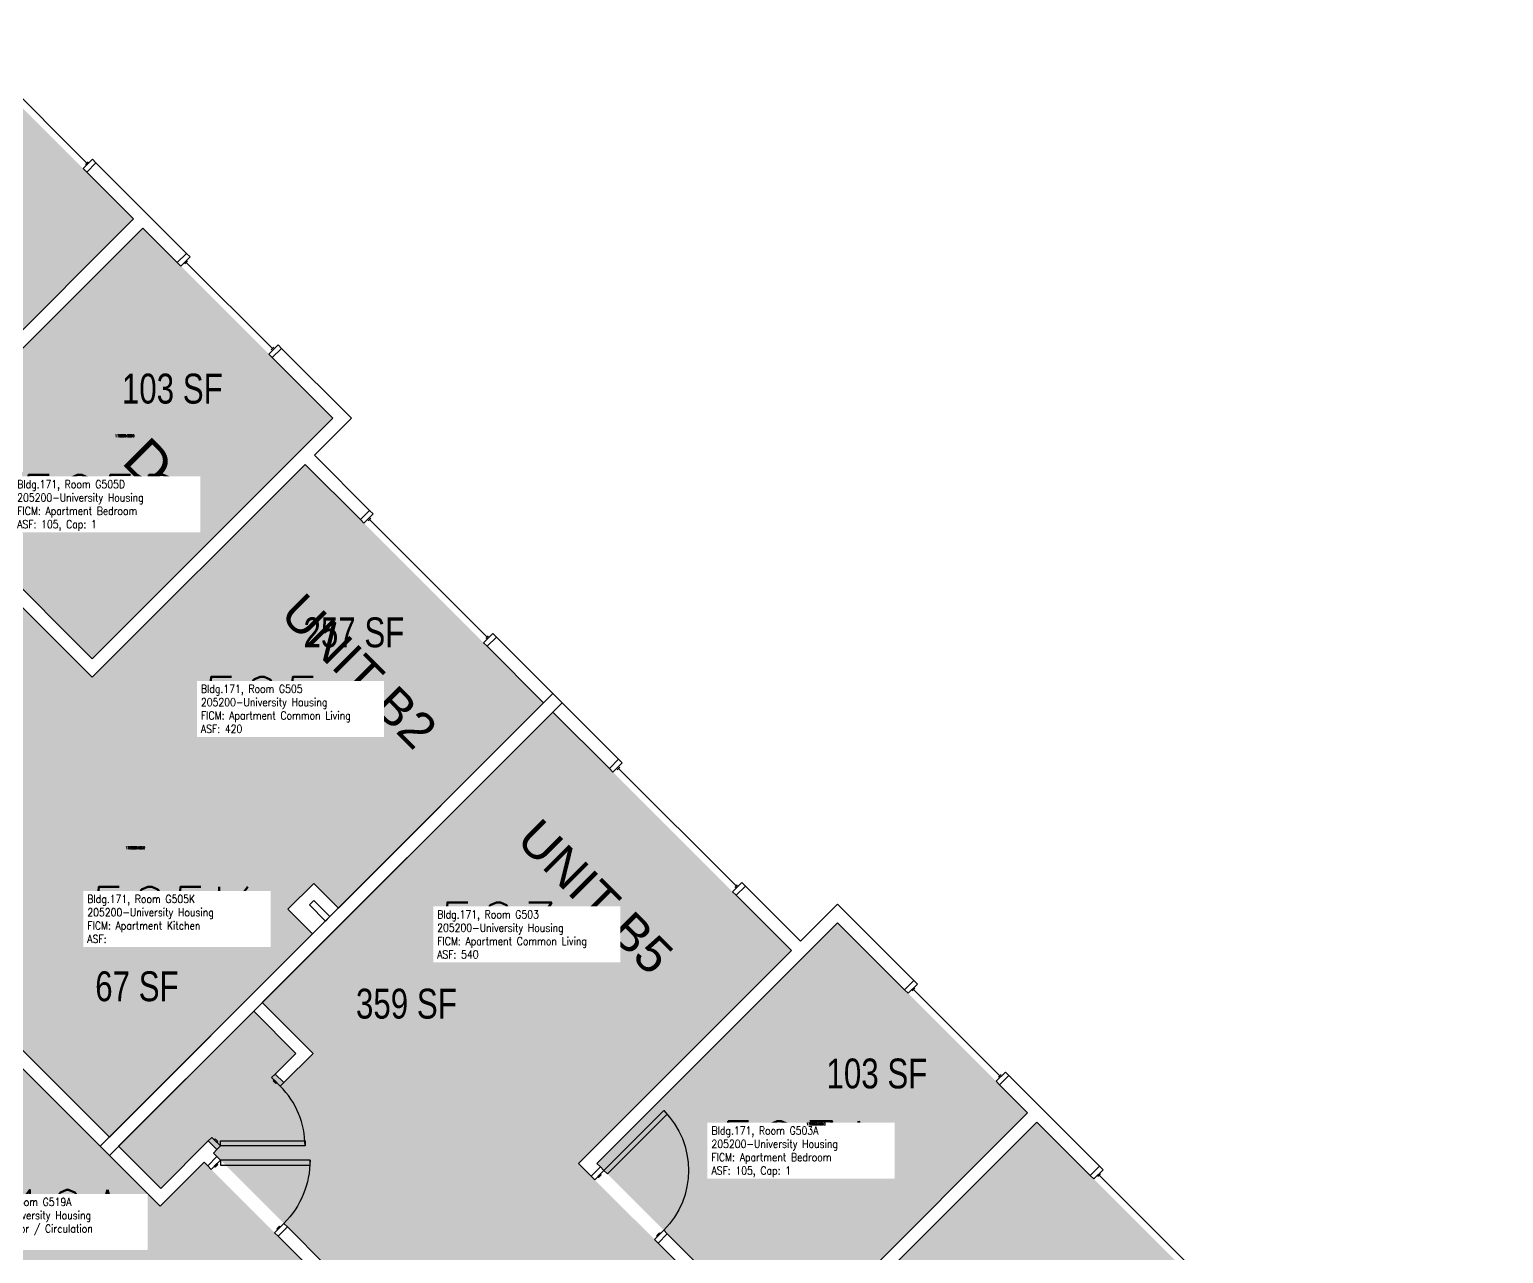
# Model space of a CAD drawing. Header units: inches. Extents: x 1062 to 4030, y -1482 to 1605.
# Drawn here: x 1840 to 2432, y -527 to -35 of the extents above; entities that cross this region are included whole.
import ezdxf
from ezdxf.enums import TextEntityAlignment as Align

# ---------------------------------------------------------------- set-up
doc = ezdxf.new("R2010")
doc.units = ezdxf.units.IN
doc.header["$LTSCALE"] = 192
doc.header["$MEASUREMENT"] = 0
for name, color, linetype in [('A-AREA-IDEN', 1, 'Continuous'), ('A-DOOR', 2, 'Continuous'), ('A-GLAZ', 1, 'Continuous'), ('A-IDEN-RNUM', 7, 'Continuous'), ('A-IDEN-SNUM', 4, 'Continuous'), ('A-IDEN-VNUM', 4, 'Continuous'), ('A-ROOM', 1, 'Continuous'), ('A-WALL', 5, 'Continuous'), ('AREA-TEXT', 3, 'Continuous'), ('Rooms-Category-Color', 7, 'Continuous'), ('Rooms-College-Color', 7, 'Continuous'), ('Rooms-Department-Color', 7, 'Continuous'), ('Rooms-Division-Color', 7, 'Continuous'), ('Rooms-Information', 7, 'Continuous')]:
    doc.layers.add(name, color=color, linetype=linetype)
doc.styles.add('AREA', font='arial.ttf', dxfattribs={"width": 0.75, "height": 12})
doc.styles.add('Dimstyle', font='arial.ttf')
doc.styles.add('ROOMSNUMBER', font='txt.shx', dxfattribs={"height": 0.03})
doc.styles.add('ROOMVNUMBER', font='simplex.shx', dxfattribs={"width": 0.85})
doc.styles.get("Standard").update_dxf_attribs({"font": 'arial.ttf'})

msp = doc.modelspace()

# ---------------------------------------------------------------- hatches: boundary and pattern name
at = {"layer": 'Rooms-Category-Color', "true_color": 0x728ef3}
for points in [[(1805.71, -34.88), (1881.82, -110.98), (1785.14, -207.68), (1709.02, -131.57), (1805.41, -35.2)], [(2046.58, -305.44), (1950.77, -209.63), (1865.21, -295.19), (1670.75, -100.73), (1629.74, -141.75), (1650.07, -162.08), (1659.88, -152.26), (1784.36, -276.74), (1774.55, -286.55), (1794.87, -306.88), (1804.69, -297.07), (1827.1, -319.48), (1817.47, -329.12), (1813.75, -325.4), (1818.26, -320.9), (1803.27, -305.91), (1768.36, -340.82), (1783.35, -355.81), (1789.71, -349.45), (1793.42, -353.16), (1787.06, -359.52), (1830.28, -402.74), (1894.28, -338.75), (1943.87, -388.35), (1954.22, -378.01), (1964.12, -387.91)], [(1885.53, -114.69), (1961.9, -191.06), (1865.2, -287.76), (1788.83, -211.39), (1885.23, -115.01)], [(1974.13, -581.95), (1941.47, -549.28), (1959.14, -531.61), (1913.89, -486.35), (1915.3, -484.94), (1911.86, -481.49), (1892.76, -500.58), (1875.82, -483.63), (1930.09, -429.36), (1947.03, -446.31), (1938.73, -454.62), (1942.17, -458.07), (1953.93, -446.31), (1933.53, -425.92), (2050.29, -309.15), (2146.11, -404.97), (2060.55, -490.53), (2334.82, -764.8), (2293.8, -805.81), (2273.21, -785.21), (2280.28, -778.14), (2155.07, -652.93), (2148, -660), (2127.4, -639.4), (2137.2, -629.6), (2116.25, -608.65), (2111.13, -613.78), (2031.84, -534.5), (1989.16, -577.18), (1984.03, -572.05)], [(1953.77, -398.25), (1872.1, -479.92), (1812.61, -420.42), (1894.28, -338.75)], [(2164.67, -393.83), (2241.04, -470.2), (2144.34, -566.89), (2067.97, -490.53)], [(2148.05, -570.61), (2224.15, -646.71), (2320.85, -550.01), (2244.75, -473.91)]]:
    msp.add_hatch(color=171, dxfattribs=at).paths.add_polyline_path(points)
at = {"layer": 'Rooms-Category-Color', "true_color": 0xadadad}
msp.add_hatch(color=253, dxfattribs=at).paths.add_polyline_path([(1455.35, -189.39), (1460.61, -184.13), (1514.75, -129.99), (1746.97, -362.21), (1764.65, -344.53), (1822.86, -402.74), (1805.18, -420.42), (1892.5, -507.74), (1910.18, -490.06), (1951.98, -531.87), (1934.31, -549.55), (2432.22, -1047.46), (2389.79, -1089.89), (2369.99, -1070.09), (2352.98, -1087.11), (2346.3, -1080.38), (1874.91, -608.95), (1857.23, -626.62), (1815.42, -584.82), (1833.1, -567.14), (1745.78, -479.82), (1728.11, -497.5), (1669.89, -439.28), (1687.57, -421.61)])
at = {"layer": 'Rooms-College-Color', "true_color": 0xadadad}
for points in [[(1805.71, -34.88), (1881.82, -110.98), (1785.14, -207.68), (1709.02, -131.57), (1805.41, -35.2)], [(2046.58, -305.44), (1950.77, -209.63), (1865.21, -295.19), (1670.75, -100.73), (1629.74, -141.75), (1650.07, -162.08), (1659.88, -152.26), (1784.36, -276.74), (1774.55, -286.55), (1794.87, -306.88), (1804.69, -297.07), (1827.1, -319.48), (1817.47, -329.12), (1813.75, -325.4), (1818.26, -320.9), (1803.27, -305.91), (1768.36, -340.82), (1783.35, -355.81), (1789.71, -349.45), (1793.42, -353.16), (1787.06, -359.52), (1830.28, -402.74), (1894.28, -338.75), (1943.87, -388.35), (1954.22, -378.01), (1964.12, -387.91)], [(1885.53, -114.69), (1961.9, -191.06), (1865.2, -287.76), (1788.83, -211.39), (1885.23, -115.01)], [(1455.35, -189.39), (1460.61, -184.13), (1514.75, -129.99), (1746.97, -362.21), (1764.65, -344.53), (1822.86, -402.74), (1805.18, -420.42), (1892.5, -507.74), (1910.18, -490.06), (1951.98, -531.87), (1934.31, -549.55), (2432.22, -1047.46), (2389.79, -1089.89), (2369.99, -1070.09), (2352.98, -1087.11), (2346.3, -1080.38), (1874.91, -608.95), (1857.23, -626.62), (1815.42, -584.82), (1833.1, -567.14), (1745.78, -479.82), (1728.11, -497.5), (1669.89, -439.28), (1687.57, -421.61)], [(1974.13, -581.95), (1941.47, -549.28), (1959.14, -531.61), (1913.89, -486.35), (1915.3, -484.94), (1911.86, -481.49), (1892.76, -500.58), (1875.82, -483.63), (1930.09, -429.36), (1947.03, -446.31), (1938.73, -454.62), (1942.17, -458.07), (1953.93, -446.31), (1933.53, -425.92), (2050.29, -309.15), (2146.11, -404.97), (2060.55, -490.53), (2334.82, -764.8), (2293.8, -805.81), (2273.21, -785.21), (2280.28, -778.14), (2155.07, -652.93), (2148, -660), (2127.4, -639.4), (2137.2, -629.6), (2116.25, -608.65), (2111.13, -613.78), (2031.84, -534.5), (1989.16, -577.18), (1984.03, -572.05)], [(1953.77, -398.25), (1872.1, -479.92), (1812.61, -420.42), (1894.28, -338.75)], [(2164.67, -393.83), (2241.04, -470.2), (2144.34, -566.89), (2067.97, -490.53)], [(2148.05, -570.61), (2224.15, -646.71), (2320.85, -550.01), (2244.75, -473.91)]]:
    msp.add_hatch(color=253, dxfattribs=at).paths.add_polyline_path(points)
at = {"layer": 'Rooms-Department-Color', "true_color": 0x604aed}
for points in [[(1805.71, -34.88), (1881.82, -110.98), (1785.14, -207.68), (1709.02, -131.57), (1805.41, -35.2)], [(2046.58, -305.44), (1950.77, -209.63), (1865.21, -295.19), (1670.75, -100.73), (1629.74, -141.75), (1650.07, -162.08), (1659.88, -152.26), (1784.36, -276.74), (1774.55, -286.55), (1794.87, -306.88), (1804.69, -297.07), (1827.1, -319.48), (1817.47, -329.12), (1813.75, -325.4), (1818.26, -320.9), (1803.27, -305.91), (1768.36, -340.82), (1783.35, -355.81), (1789.71, -349.45), (1793.42, -353.16), (1787.06, -359.52), (1830.28, -402.74), (1894.28, -338.75), (1943.87, -388.35), (1954.22, -378.01), (1964.12, -387.91)], [(1885.53, -114.69), (1961.9, -191.06), (1865.2, -287.76), (1788.83, -211.39), (1885.23, -115.01)], [(1974.13, -581.95), (1941.47, -549.28), (1959.14, -531.61), (1913.89, -486.35), (1915.3, -484.94), (1911.86, -481.49), (1892.76, -500.58), (1875.82, -483.63), (1930.09, -429.36), (1947.03, -446.31), (1938.73, -454.62), (1942.17, -458.07), (1953.93, -446.31), (1933.53, -425.92), (2050.29, -309.15), (2146.11, -404.97), (2060.55, -490.53), (2334.82, -764.8), (2293.8, -805.81), (2273.21, -785.21), (2280.28, -778.14), (2155.07, -652.93), (2148, -660), (2127.4, -639.4), (2137.2, -629.6), (2116.25, -608.65), (2111.13, -613.78), (2031.84, -534.5), (1989.16, -577.18), (1984.03, -572.05)], [(1953.77, -398.25), (1872.1, -479.92), (1812.61, -420.42), (1894.28, -338.75)], [(2164.67, -393.83), (2241.04, -470.2), (2144.34, -566.89), (2067.97, -490.53)], [(2148.05, -570.61), (2224.15, -646.71), (2320.85, -550.01), (2244.75, -473.91)]]:
    msp.add_hatch(color=173, dxfattribs=at).paths.add_polyline_path(points)
at = {"layer": 'Rooms-Department-Color', "true_color": 0xacacac}
msp.add_hatch(color=253, dxfattribs=at).paths.add_polyline_path([(1455.35, -189.39), (1460.61, -184.13), (1514.75, -129.99), (1746.97, -362.21), (1764.65, -344.53), (1822.86, -402.74), (1805.18, -420.42), (1892.5, -507.74), (1910.18, -490.06), (1951.98, -531.87), (1934.31, -549.55), (2432.22, -1047.46), (2389.79, -1089.89), (2369.99, -1070.09), (2352.98, -1087.11), (2346.3, -1080.38), (1874.91, -608.95), (1857.23, -626.62), (1815.42, -584.82), (1833.1, -567.14), (1745.78, -479.82), (1728.11, -497.5), (1669.89, -439.28), (1687.57, -421.61)])
at = {"layer": 'Rooms-Division-Color', "true_color": 0x604aed}
for points in [[(1805.71, -34.88), (1881.82, -110.98), (1785.14, -207.68), (1709.02, -131.57), (1805.41, -35.2)], [(2046.58, -305.44), (1950.77, -209.63), (1865.21, -295.19), (1670.75, -100.73), (1629.74, -141.75), (1650.07, -162.08), (1659.88, -152.26), (1784.36, -276.74), (1774.55, -286.55), (1794.87, -306.88), (1804.69, -297.07), (1827.1, -319.48), (1817.47, -329.12), (1813.75, -325.4), (1818.26, -320.9), (1803.27, -305.91), (1768.36, -340.82), (1783.35, -355.81), (1789.71, -349.45), (1793.42, -353.16), (1787.06, -359.52), (1830.28, -402.74), (1894.28, -338.75), (1943.87, -388.35), (1954.22, -378.01), (1964.12, -387.91)], [(1885.53, -114.69), (1961.9, -191.06), (1865.2, -287.76), (1788.83, -211.39), (1885.23, -115.01)], [(1974.13, -581.95), (1941.47, -549.28), (1959.14, -531.61), (1913.89, -486.35), (1915.3, -484.94), (1911.86, -481.49), (1892.76, -500.58), (1875.82, -483.63), (1930.09, -429.36), (1947.03, -446.31), (1938.73, -454.62), (1942.17, -458.07), (1953.93, -446.31), (1933.53, -425.92), (2050.29, -309.15), (2146.11, -404.97), (2060.55, -490.53), (2334.82, -764.8), (2293.8, -805.81), (2273.21, -785.21), (2280.28, -778.14), (2155.07, -652.93), (2148, -660), (2127.4, -639.4), (2137.2, -629.6), (2116.25, -608.65), (2111.13, -613.78), (2031.84, -534.5), (1989.16, -577.18), (1984.03, -572.05)], [(1953.77, -398.25), (1872.1, -479.92), (1812.61, -420.42), (1894.28, -338.75)], [(2164.67, -393.83), (2241.04, -470.2), (2144.34, -566.89), (2067.97, -490.53)], [(2148.05, -570.61), (2224.15, -646.71), (2320.85, -550.01), (2244.75, -473.91)]]:
    msp.add_hatch(color=173, dxfattribs=at).paths.add_polyline_path(points)
at = {"layer": 'Rooms-Division-Color', "true_color": 0xadadad}
msp.add_hatch(color=253, dxfattribs=at).paths.add_polyline_path([(1455.35, -189.39), (1460.61, -184.13), (1514.75, -129.99), (1746.97, -362.21), (1764.65, -344.53), (1822.86, -402.74), (1805.18, -420.42), (1892.5, -507.74), (1910.18, -490.06), (1951.98, -531.87), (1934.31, -549.55), (2432.22, -1047.46), (2389.79, -1089.89), (2369.99, -1070.09), (2352.98, -1087.11), (2346.3, -1080.38), (1874.91, -608.95), (1857.23, -626.62), (1815.42, -584.82), (1833.1, -567.14), (1745.78, -479.82), (1728.11, -497.5), (1669.89, -439.28), (1687.57, -421.61)])

# ---------------------------------------------------------------- linework, layer by layer
at = {"layer": 'A-DOOR'}
for points in [[(1937.31, -456.03), (1938.73, -454.62), (1942.17, -458.07), (1940.76, -459.48)], [(1938.28, -457.01), (1937.93, -457.36), (1938.99, -458.42), (1939.34, -458.07)], [(2070.8, -493.36), (2072.21, -494.77), (2096.26, -470.73), (2094.84, -469.31)], [(1913.27, -480.07), (1911.86, -481.49), (1915.3, -484.94), (1916.72, -483.52)], [(1914.24, -481.05), (1914.6, -480.69), (1915.66, -481.75), (1915.3, -482.11)], [(1916.72, -483.52), (1916.72, -481.52), (1950.72, -481.52), (1950.72, -483.52)], [(1913.02, -492.91), (1911.61, -491.5), (1915.32, -487.78), (1916.74, -489.2)], [(1914.26, -491.67), (1914.61, -492.03), (1915.68, -490.97), (1915.32, -490.61)], [(1916.74, -489.2), (1916.74, -491.2), (1952.74, -491.2), (1952.74, -489.2)], [(2067.09, -497.07), (2065.67, -495.65), (2069.39, -491.94), (2070.8, -493.36)], [(2068.33, -495.83), (2068.68, -496.18), (2069.74, -495.12), (2069.39, -494.77)], [(1938.48, -518.37), (1939.89, -519.78), (1943.61, -516.07), (1942.19, -514.65)], [(1939.72, -517.13), (1939.36, -516.77), (1940.42, -515.71), (1940.78, -516.07)], [(2091.13, -521.11), (2092.54, -522.52), (2096.26, -518.81), (2094.84, -517.4)], [(2092.37, -519.87), (2092.01, -519.52), (2093.07, -518.46), (2093.43, -518.81)]]:
    msp.add_lwpolyline(points, close=True, dxfattribs=at)
msp.add_arc((1916.72, -483.52), 34, 0, 45, dxfattribs=at)
at = {"layer": 'A-DOOR', "extrusion": (0, 0, -1)}
for centre, radius, start in [((-2070.8, -493.36), 34, 135), ((-1916.74, -489.2), 36, 180)]:
    msp.add_arc(centre, radius, start, 225, dxfattribs=at)
at = {"layer": 'A-GLAZ'}
for p, q in [((1863.09, -88.54), (1828.44, -53.89)), ((1862.56, -89.07), (1863.62, -88.01)), ((1902.49, -129), (1903.55, -127.94)), ((1937.67, -163.12), (1903.02, -128.47)), ((1937.14, -163.65), (1938.2, -162.58)), ((1976.05, -232.26), (1977.11, -231.2)), ((2023.96, -279.11), (1976.58, -231.73)), ((2023.43, -279.64), (2024.49, -278.58)), ((2076.1, -332.31), (2077.16, -331.24)), ((2076.63, -331.78), (2124, -379.15)), ((2123.47, -379.68), (2124.53, -378.62)), ((2194.69, -421.2), (2195.75, -420.14)), ((2195.22, -420.67), (2229.87, -455.32)), ((2229.34, -455.85), (2230.4, -454.79)), ((2269.28, -495.79), (2270.34, -494.73)), ((2269.81, -495.26), (2304.46, -529.9))]:
    msp.add_line(p, q, dxfattribs=at)
for points in [[(1865.3, -87.03), (1866.71, -88.45), (1863, -92.16), (1861.58, -90.75)], [(1904.52, -126.26), (1903.11, -124.84), (1899.39, -128.56), (1900.81, -129.97)], [(1939.88, -161.61), (1941.29, -163.03), (1937.58, -166.74), (1936.16, -165.32)], [(1978.09, -229.52), (1976.67, -228.11), (1972.96, -231.82), (1974.37, -233.23)], [(2026.17, -277.61), (2027.58, -279.02), (2023.87, -282.73), (2022.46, -281.32)], [(2078.13, -329.57), (2076.72, -328.15), (2073, -331.86), (2074.42, -333.28)], [(2126.21, -377.65), (2127.63, -379.06), (2123.92, -382.78), (2122.5, -381.36)], [(2196.73, -418.46), (2195.31, -417.05), (2191.6, -420.76), (2193.01, -422.18)], [(2232.08, -453.82), (2233.5, -455.23), (2229.78, -458.95), (2228.37, -457.53)], [(2271.31, -493.05), (2269.9, -491.63), (2266.18, -495.34), (2267.6, -496.76)]]:
    msp.add_lwpolyline(points, close=True, dxfattribs=at)
at = {"layer": 'A-WALL'}
for p, q in [((1866.71, -88.45), (1863, -92.16)), ((1903.11, -124.84), (1866.71, -88.45)), ((1863, -92.16), (1881.83, -110.99)), ((1881.83, -110.99), (1785.13, -207.68)), ((1788.84, -211.4), (1885.54, -114.7)), ((1885.54, -114.7), (1899.39, -128.56)), ((1899.39, -128.56), (1903.11, -124.84)), ((1941.29, -163.03), (1937.58, -166.74)), ((1969.33, -191.07), (1941.29, -163.03)), ((1937.58, -166.74), (1961.91, -191.07)), ((1961.91, -191.07), (1865.21, -287.76)), ((1954.48, -205.92), (1969.33, -191.07)), ((1976.67, -228.11), (1954.48, -205.92)), ((1865.21, -295.19), (1950.77, -209.63)), ((1950.77, -209.63), (1972.96, -231.82)), ((1972.96, -231.82), (1976.67, -228.11)), ((1865.21, -287.76), (1818.54, -241.09)), ((1814.83, -244.81), (1865.21, -295.19)), ((2027.58, -279.02), (2023.87, -282.73)), ((2023.87, -282.73), (2046.58, -305.44)), ((2054.01, -305.44), (2027.58, -279.02)), ((1868.39, -483.63), (2050.29, -301.73)), ((2050.29, -301.73), (2076.72, -328.15)), ((1872.1, -487.34), (2054.01, -305.44)), ((2046.58, -305.44), (1964.12, -387.91)), ((2050.29, -309.15), (1933.53, -425.91)), ((2073, -331.86), (2050.29, -309.15)), ((2076.72, -328.15), (2073, -331.86)), ((1954.22, -378.01), (1943.87, -388.35)), ((1964.12, -387.91), (1954.22, -378.01)), ((1952.45, -386.67), (1954.22, -384.9)), ((1954.22, -384.9), (1960.67, -391.36)), ((2123.92, -382.78), (2127.63, -379.06)), ((2146.11, -404.97), (2123.92, -382.78)), ((2127.63, -379.06), (2149.82, -401.25)), ((1943.87, -388.35), (1953.77, -398.25)), ((1958.9, -393.12), (1952.45, -386.67)), ((2149.82, -401.25), (2164.67, -386.41)), ((2164.67, -386.41), (2195.31, -417.05)), ((1960.67, -391.36), (1958.9, -393.12)), ((2164.67, -393.83), (2067.97, -490.53)), ((2191.6, -420.76), (2164.67, -393.83)), ((1953.77, -398.25), (1872.1, -479.92)), ((2060.55, -490.53), (2146.11, -404.97)), ((1805.18, -420.42), (1872.1, -487.34)), ((1872.1, -479.92), (1812.6, -420.42)), ((2195.31, -417.05), (2191.6, -420.76)), ((1933.53, -425.91), (1953.93, -446.31)), ((1930.09, -429.36), (1875.82, -483.63)), ((1947.03, -446.31), (1930.09, -429.36)), ((1938.73, -454.62), (1947.03, -446.31)), ((1953.93, -446.31), (1942.17, -458.07)), ((1942.17, -458.07), (1938.73, -454.62)), ((2229.78, -458.95), (2233.5, -455.23)), ((2233.5, -455.23), (2269.9, -491.63)), ((2241.04, -470.2), (2229.78, -458.95)), ((2144.34, -566.89), (2241.04, -470.2)), ((2244.75, -473.91), (2148.05, -570.61)), ((2266.18, -495.34), (2244.75, -473.91)), ((1892.5, -507.74), (1868.39, -483.63)), ((1875.82, -483.63), (1892.76, -500.58)), ((1892.76, -500.58), (1911.86, -481.49)), ((1911.86, -481.49), (1915.3, -484.94)), ((1915.3, -484.94), (1913.89, -486.35)), ((1910.18, -490.06), (1892.5, -507.74)), ((1911.61, -491.5), (1910.18, -490.06)), ((1915.32, -487.78), (1911.61, -491.5)), ((1913.89, -486.35), (1915.32, -487.78)), ((2065.67, -495.65), (2060.55, -490.53)), ((2067.97, -490.53), (2069.39, -491.94)), ((2069.39, -491.94), (2065.67, -495.65)), ((2269.9, -491.63), (2266.18, -495.34)), ((1939.89, -519.78), (1943.61, -516.07)), ((1951.98, -531.87), (1939.89, -519.78)), ((1943.61, -516.07), (1959.14, -531.61)), ((2092.54, -522.52), (2096.26, -518.81)), ((2096.26, -518.81), (2144.34, -566.89)), ((2192.16, -622.14), (2092.54, -522.52))]:
    msp.add_line(p, q, dxfattribs=at)

# ---------------------------------------------------------------- texts
at = {"layer": 'A-AREA-IDEN'}
for s, p in [('UNIT B2', (1967.42, -297.77)), ('UNIT B5', (2062.34, -388.43))]:
    msp.add_text(s, height=14.4, rotation=315, dxfattribs=at).set_placement(p, align=Align.CENTER)
at = {"layer": 'A-IDEN-RNUM', "style": 'ROOMSNUMBER', "width": 0.85}
for s, p in [('0505-D0', (1878.34, -198.14)), ('0505-00', (1933.25, -306.71)), ('0505-K0', (1882.53, -363.71)), ('0503-00', (2028.62, -397.44)), ('0503-A0', (2155.97, -474.7))]:
    msp.add_text(s, height=1, dxfattribs=at).set_placement(p, align=Align.MIDDLE_CENTER)
at = {"layer": 'A-IDEN-SNUM', "style": 'ROOMSNUMBER', "width": 0.85}
for s, p in [('1710G505D0', (1878.34, -198.14)), ('1710G50500', (1933.25, -306.71)), ('1710G505K0', (1882.53, -363.71)), ('1710G50300', (2028.62, -397.44)), ('1710G503A0', (2155.97, -474.7))]:
    msp.add_text(s, height=1, dxfattribs=at).set_placement(p, align=Align.MIDDLE_CENTER)
at = {"layer": 'A-IDEN-VNUM', "style": 'ROOMVNUMBER', "width": 0.85}
for s, p in [('505D', (1868.77, -225.13)), ('505', (1933.48, -306.26)), ('505K', (1896.95, -390.7)), ('503', (2028.4, -396.91)), ('503A', (2148.61, -484.84)), ('519A', (1846.73, -512.46))]:
    msp.add_text(s, height=22.5, dxfattribs=at).set_placement(p, align=Align.MIDDLE_CENTER)
at = {"layer": 'A-ROOM', "char_height": 16, "width": 1, "attachment_point": 1, "rotation": 314.99675, "style": 'Dimstyle'}
for s, insert in [('{\\C1;D}', (1887.87, -197.65)), ('{\\C1;A}', (2166.48, -474.74))]:
    msp.add_mtext(s, dxfattribs=dict(at, insert=insert))
at = {"layer": 'AREA-TEXT', "style": 'AREA', "width": 0.75}
for s, p in [('103 SF', (1897.4, -179.19)), ('257 SF', (1970.36, -277.13)), ('67 SF', (1883.19, -419.35)), ('359 SF', (1991.44, -426.33)), ('103 SF', (2180.48, -454.39))]:
    msp.add_text(s, height=12, dxfattribs=at).set_placement(p, align=Align.MIDDLE_CENTER)

# ---------------------------------------------------------------- next in the draw order: texts
at = {"layer": 'Rooms-Information', "char_height": 3.2143, "width": 72, "attachment_point": 7, "style": 'ROOMVNUMBER', "bg_fill": 3, "box_fill_scale": 1.5, "bg_fill_color": 256, "bg_fill_true_color": 13158600, "bg_fill_transparency": 0}
for s, insert in [('Bldg.171, Room G505D^M^J205200-University Housing^M^JFICM: Apartment Bedroom^M^JASF: 105, Cap: 1', (1835.08, -236.38)), ('Bldg.171, Room G505^M^J205200-University Housing^M^JFICM: Apartment Common Living^M^JASF: 420', (1908.89, -317.51)), ('Bldg.171, Room G505K^M^J205200-University Housing^M^JFICM: Apartment Kitchen^M^JASF: ', (1863.25, -401.95)), ('Bldg.171, Room G503^M^J205200-University Housing^M^JFICM: Apartment Common Living^M^JASF: 540', (2003.81, -408.16)), ('Bldg.171, Room G503A^M^J205200-University Housing^M^JFICM: Apartment Bedroom^M^JASF: 105, Cap: 1', (2114, -496.09)), ('Bldg.171, Room G519A^M^J205200-University Housing^M^JFICM: Corridor / Circulation^M^JASF: ', (1813.94, -523.71))]:
    msp.add_mtext(s, dxfattribs=dict(at, insert=insert))

doc.saveas('drawing.dxf')
